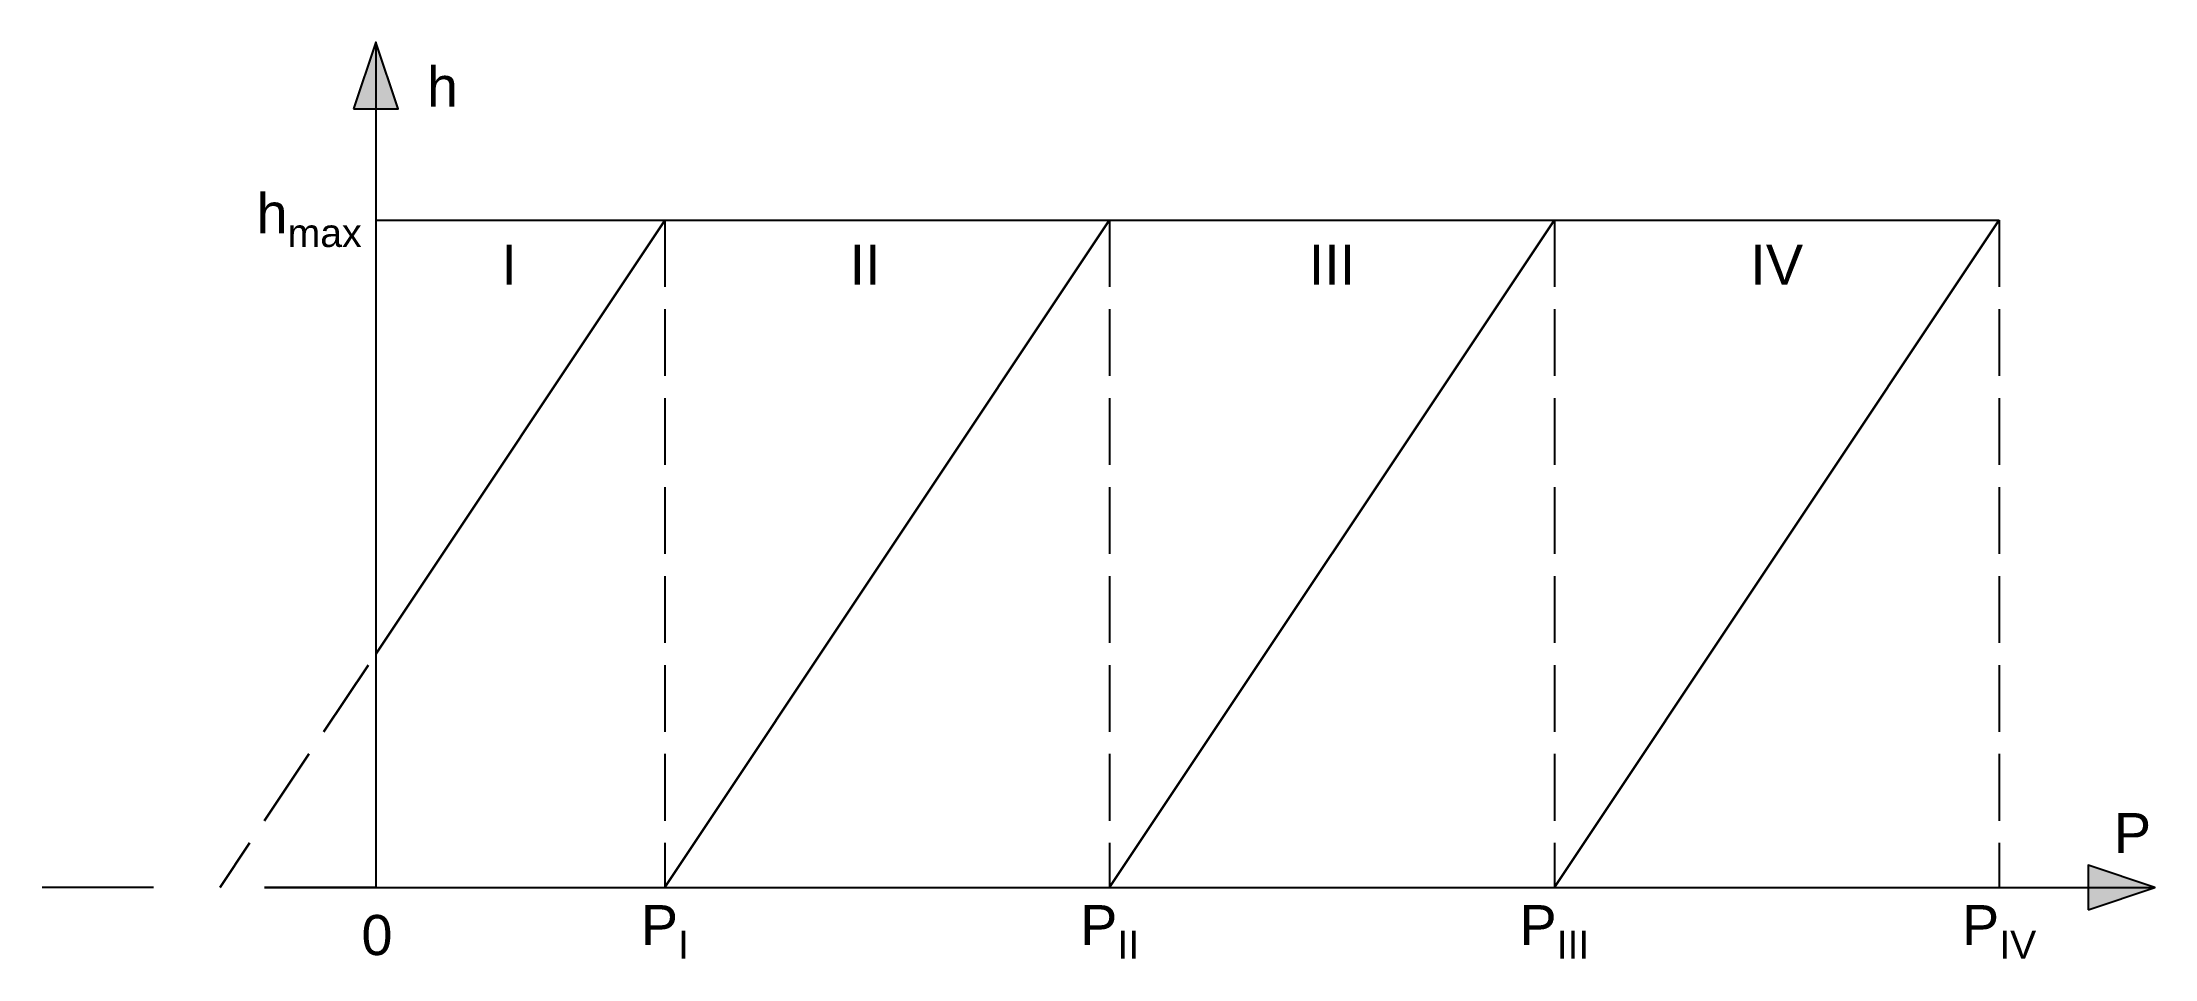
# Model space of a CAD drawing. Header units: millimetres. Extents: x -150 to 800, y -32 to 380.
import ezdxf

# ---------------------------------------------------------------- set-up
doc = ezdxf.new("R2010")
doc.units = ezdxf.units.MM
doc.styles.get("Standard").update_dxf_attribs({"font": 'arial.ttf'})

msp = doc.modelspace()

# ---------------------------------------------------------------- hatches: boundary and pattern name
at = {"lineweight": 25}
h = msp.add_hatch(color=256, dxfattribs=at)
h.dxf.hatch_style = 1
h.paths.add_polyline_path([(0, 380), (0, 350), (10, 350)])
h.paths.add_polyline_path([(0, 380), (-10, 350), (0, 350)])
h = msp.add_hatch(color=256, dxfattribs=at)
h.dxf.hatch_style = 1
h.paths.add_polyline_path([(770, 10), (770, 0), (800, 0)])
h.paths.add_polyline_path([(800, 0), (770, 0), (770, -10)])

# ---------------------------------------------------------------- linework, layer by layer
for p, q in [((0, 380), (0, 0)), ((0, 300), (730, 300)), ((130, 300), (130, 270)), ((330, 300), (330, 270)), ((530, 300), (530, 270)), ((730, 300), (730, 270)), ((130, 260), (130, 230)), ((330, 260), (330, 230)), ((530, 260), (530, 230)), ((730, 260), (730, 230)), ((130, 220), (130, 190)), ((330, 220), (330, 190)), ((530, 220), (530, 190)), ((730, 220), (730, 190)), ((130, 180), (130, 150)), ((330, 180), (330, 150)), ((530, 180), (530, 150)), ((730, 180), (730, 150)), ((130, 140), (130, 110)), ((330, 140), (330, 110)), ((530, 140), (530, 110)), ((730, 140), (730, 110)), ((130, 100), (130, 70)), ((330, 100), (330, 70)), ((530, 100), (530, 70)), ((730, 100), (730, 70)), ((130, 60), (130, 30)), ((330, 60), (330, 30)), ((530, 60), (530, 30)), ((730, 60), (730, 30)), ((130, 20), (130, 0)), ((330, 20), (330, 0)), ((530, 20), (530, 0)), ((730, 20), (730, 0)), ((-100, 0), (-150, 0)), ((-50, 0), (0, 0)), ((0, 0), (-50, 0)), ((0, 0), (800, 0))]:
    msp.add_line(p, q, dxfattribs=at)
at = {"lineweight": 35}
for p, q in [((130, 300), (0, 105)), ((130, 0), (330, 300)), ((330, 0), (530, 300)), ((530, 0), (730, 300)), ((-23.33, 70), (-3.33, 100)), ((-50, 30), (-30, 60)), ((-70, 0), (-56.67, 20))]:
    msp.add_line(p, q, dxfattribs=at)
at = {"lineweight": 25}
for points in [[(-10, 350), (10, 350), (0, 380)], [(770, -10), (800, 0), (770, 10)]]:
    msp.add_lwpolyline(points, close=True, dxfattribs=at)

# ---------------------------------------------------------------- texts
at = {"lineweight": 25, "char_height": 18, "attachment_point": 5}
for s, insert in [('\\A1;h', (30, 360)), ('\\A1;h{\\H0.7x;\\S^ max;}', (-30, 300)), ('\\A1;I', (60, 280)), ('\\A1;II', (220, 280)), ('\\A1;III', (430, 280)), ('\\A1;IV', (630, 280)), ('\\A1;P', (790, 24.45)), ('\\A1;P{\\H0.7x;\\S^ I;}', (130, -20)), ('\\A1;P{\\H0.7x;\\S^ II;}', (330, -20)), ('\\A1;P{\\H0.7x;\\S^ III;}', (530, -20)), ('\\A1;P{\\H0.7x;\\S^ IV;}', (730, -20)), ('\\A1;0', (0.53, -21.53))]:
    msp.add_mtext_dynamic_manual_height_columns(s, width=40, gutter_width=12.5, heights=[0], dxfattribs=dict(at, insert=insert))

doc.saveas('drawing.dxf')
